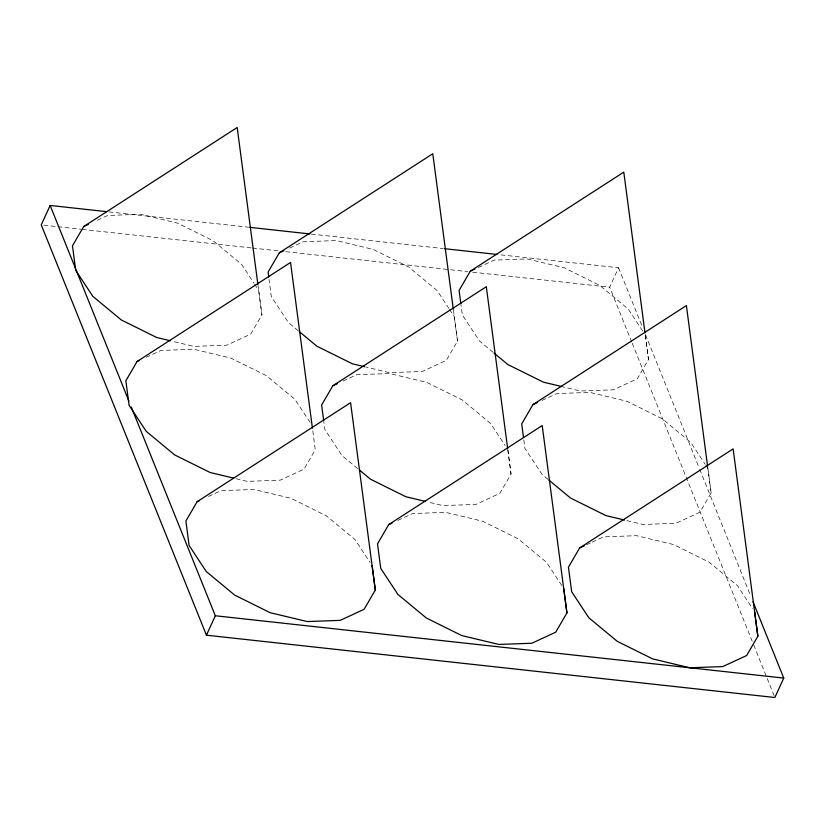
<?xml version="1.0" encoding="UTF-8"?>
<svg xmlns="http://www.w3.org/2000/svg" width="825" height="825" viewBox="0 0 825 825"><rect width="100%" height="100%" fill="white"/><g stroke="black" fill="none" stroke-linecap="round" stroke-linejoin="round"><path stroke-width="0.62" stroke-dasharray="4.12 3.09" d="M631.764 342.066L609.675 287.203L618.564 267.774L499.507 254.729M254.574 284.12L258.689 290.369L261.907 314.882L250.697 334.135L226.772 345.19L193.782 346.387L172.796 341.364M449.501 309.344L454.297 316.635L457.514 341.148L446.304 360.401L422.379 371.467L389.39 372.653L365.939 367.032M507.829 449.594L511.036 474.107L499.826 493.35L475.912 504.415L442.922 505.601L428.103 502.064M645.315 335.002L648.522 359.514L637.312 378.768L613.398 389.833L580.398 391.019L563.114 386.884M705.86 465.331L707.912 468.456L711.129 492.968L699.92 512.222L675.995 523.277L643.005 524.473L625.721 520.338M97.36 220.223L107.611 215.48L140.611 214.294L177.643 223.162L213.087 240.735L241.55 264.33L253.894 283.078M289.554 248.078L303.218 241.756L336.208 240.56L373.251 249.428L408.695 267.001L437.157 290.596L448.81 308.302M146.18 357.308L160.988 350.46L193.978 349.274L231.021 358.143L266.465 375.715L294.927 399.31L310.695 423.266M478.283 267.496L494.237 260.123L527.227 258.926L564.259 267.795L599.713 285.368L628.165 308.963L643.252 331.877M343.076 381.026L356.751 374.705L389.74 373.519L426.772 382.387L462.227 399.95L490.689 423.555L505.086 445.428M208.498 496.454L221.028 490.658L254.017 489.472L291.06 498.331L326.504 515.903L354.967 539.509L370.054 562.423M542.035 400.414L556.844 393.566L589.834 392.38L626.866 401.249L662.32 418.822L690.773 442.417L705.169 464.289M397.836 520.389L412.644 513.542L445.634 512.346L482.666 521.214L518.121 538.787L546.583 562.382L562.351 586.338M586.493 544.778L591.04 542.664M592.185 542.138L603.57 536.869L636.56 535.683L673.602 544.552L709.046 562.124L737.509 585.719L752.596 608.633M109.034 211.912L248.583 227.215M311.314 234.094L443.169 248.552M43.807 225.163L56.616 226.566M57.894 226.71L80.933 229.237M82.222 229.371L251.213 247.902M252.491 248.047L278.097 250.852M285.77 251.687L467.569 271.621M472.684 272.188L609.675 287.203M236.043 478.706L247.16 481.367L280.149 480.171L304.064 469.116L315.274 449.862L312.551 429.021M493.195 352.378L479.459 340.983L462.32 314.944L461.031 305.137M547.955 479.315L542.066 474.437L524.927 448.398L523.803 439.818M298.258 330.753L288.451 322.616L271.301 296.577L269.063 279.417M357.679 468.59L341.973 455.565L324.833 429.526L323.864 422.173M618.564 267.774L642.572 327.412M645.459 334.568L699.239 468.157M699.713 469.353L750.616 595.784M632.239 343.262L753.246 643.83M753.73 645.026L774.861 697.507M707.757 467.476L711.129 492.968M645.325 335.29L648.522 359.514M507.839 449.883L511.036 474.107M453.461 310.272L457.514 341.148M258.019 285.285L261.907 314.882"/><path stroke-width="1.24" d="M106.477 211.633L50.139 205.456L41.25 224.885L206.436 635.188L774.861 697.507L783.75 678.078L753.019 601.745M206.436 635.188L215.325 615.759L131.299 407.034M257.864 284.285L237.177 127.493L83.696 226.545L72.487 245.798L75.694 270.311L92.843 296.35L121.296 319.945L156.75 337.518L170.332 340.766M312.417 428.185L290.544 262.474L137.074 361.525L125.864 380.779L129.071 405.292L146.211 431.32L174.673 454.926L210.117 472.498L233.578 478.108M453.307 309.282L432.774 153.759L279.304 252.811L268.094 272.064L268.733 276.973M375.313 590.061L350.584 402.672L197.113 501.724L185.903 520.977L189.111 545.48L206.25 571.519L234.713 595.124L270.167 612.697L307.199 621.555L340.189 620.369L364.114 609.304L375.313 590.061L372.106 565.548M507.674 448.604L486.307 286.718L332.826 385.77L321.626 405.023L323.709 420.956M644.985 332.743L623.793 172.126L470.312 271.177L459.102 290.431L460.876 303.909M566.93 612.934L542.2 425.545L388.719 524.597L377.51 543.85L380.727 568.363L397.867 594.402L426.329 617.997L461.773 635.57L498.816 644.438L531.805 643.252L555.72 632.187L566.93 612.934L563.722 588.421M707.592 466.197L686.4 305.58L532.919 404.632L521.709 423.885L523.483 437.363M757.855 636.271L733.126 448.882L579.655 547.934L568.446 567.188L571.653 591.7L588.792 617.739L617.255 641.334L652.709 658.907L689.741 667.776L722.731 666.59L746.656 655.524L757.855 636.271L754.648 611.758M83.696 226.545L88.254 224.441M279.304 252.811L283.862 250.707M137.074 361.525L139.343 360.473M470.312 271.177L474.87 269.074M332.826 385.77L337.384 383.656M197.113 501.724L199.392 500.672M532.919 404.632L537.477 402.528M388.719 524.597L392.143 523.019M579.655 547.934L584.213 545.83M249.862 227.36L310.025 233.949M444.458 248.686L496.939 254.44M215.325 615.759L783.75 678.078M561.887 386.585L543.366 382.15L507.922 364.578L494.175 353.193M364.702 366.743L352.358 363.784L316.903 346.211L299.238 331.567M624.494 520.039L605.973 515.604L570.518 498.032L548.934 480.129M425.638 501.466L405.879 496.743L370.435 479.17L359.638 470.219M50.139 205.456L128.896 401.074"/></g></svg>
